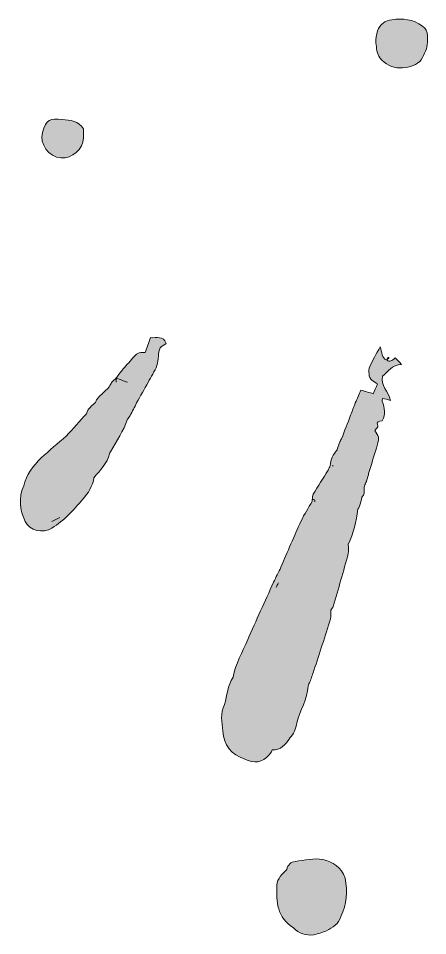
# Model space of a CAD drawing. Header units: inches. Extents: x 75 to 1005, y -1010 to -69.
# Drawn here: x 424.3 to 528.9, y -1009.5 to -775 of the extents above; entities that cross this region are included whole.
import ezdxf

# ---------------------------------------------------------------- set-up
doc = ezdxf.new("R2010")
doc.units = ezdxf.units.IN
doc.header["$MEASUREMENT"] = 0
doc.layers.add('Layer 1', color=7, linetype='Continuous')

# ---------------------------------------------------------------- blocks, each defined once
blk = doc.blocks.new('block 2')
at = {"layer": 'Layer 1', "true_color": 0xffffff}
h = blk.add_hatch(color=7, dxfattribs=at)
h.dxf.hatch_style = 2
edge = h.paths.add_edge_path()
edge.add_spline(control_points=[(527.51, -777.01), (525.18, -775.13), (522.42, -774.98), (519.67, -775.33), (518.03, -775.53), (516.61, -776.52), (516.05, -778.19), (515.71, -779.16), (515.54, -780.27), (515.64, -781.28), (515.77, -782.58), (515.9, -784.11), (516.63, -785.08), (519.28, -788.53), (524.18, -788.2), (526.82, -786.01), (527.41, -785.52), (527.67, -784.6), (528.08, -783.88), (528.85, -782.48), (528.83, -780.94), (528.8, -779.42), (528.79, -778.41), (528.44, -777.55), (527.51, -777.01)], knot_values=[0, 0, 0, 0, 1, 1, 1, 2, 2, 2, 3, 3, 3, 4, 4, 4, 5, 5, 5, 6, 6, 6, 7, 7, 7, 8, 8, 8, 8], degree=3, periodic=1)
h = blk.add_hatch(color=7, dxfattribs=at)
h.dxf.hatch_style = 2
edge = h.paths.add_edge_path()
edge.add_spline(control_points=[(430.43, -804.13), (429.61, -807.06), (432.09, -810.48), (435.13, -810.67), (438.06, -810.86), (440.78, -808.46), (440.92, -805.56), (440.95, -804.81), (440.92, -804.06), (440.92, -803.21), (439.73, -801.15), (437.47, -801.05), (435.43, -800.82), (432.48, -800.48), (431.36, -800.81), (430.43, -804.13)], knot_values=[0, 0, 0, 0, 1, 1, 1, 2, 2, 2, 3, 3, 3, 4, 4, 4, 5, 5, 5, 5], degree=3, periodic=1)
h = blk.add_hatch(color=7, dxfattribs=at)
h.dxf.hatch_style = 2
edge = h.paths.add_edge_path()
edge.add_spline(control_points=[(458.07, -856.62), (457.59, -857.96), (457.15, -859.21), (456.7, -860.45), (455.6, -860.29), (454.65, -860.44), (453.88, -861.4), (452.99, -862.52), (451.98, -863.55), (451.02, -864.62), (450.44, -865.38), (449.87, -866.15), (449.29, -866.92), (450.24, -867.3), (451.18, -867.67), (452.13, -868.04), (451.18, -867.67), (450.24, -867.3), (449.29, -866.92), (449.29, -866.92), (449.29, -866.92), (449.29, -866.92), (449.28, -867.29), (449.27, -867.67), (449.26, -868.04), (449.27, -867.67), (449.28, -867.29), (449.29, -866.92), (448.9, -867.3), (448.5, -867.68), (448.11, -868.05), (447.89, -868.42), (447.67, -868.8), (447.45, -869.17), (446.42, -870.6), (444.63, -871.39), (443.99, -873.16), (442.99, -873.95), (442.07, -874.8), (441.65, -876.06), (439.94, -877.97), (438.24, -879.88), (436.53, -881.79), (434.38, -883.65), (432.17, -885.43), (430.11, -887.38), (428.02, -889.35), (426.36, -891.65), (425.63, -894.51), (424.27, -897.6), (424.65, -900.67), (426.01, -903.58), (427.15, -906.01), (430.54, -906.72), (432.85, -905.3), (435.99, -903.38), (438.42, -900.67), (440.75, -897.93), (442.07, -896.39), (443.3, -894.59), (443.6, -892.42), (445.16, -890.53), (446.99, -888.81), (447.57, -886.28), (447.61, -886.1), (447.74, -885.95), (447.83, -885.78), (449.3, -883.02), (451.16, -880.48), (452.2, -877.5), (452.32, -877.16), (452.65, -876.9), (452.83, -876.56), (453.4, -875.48), (453.94, -874.38), (454.49, -873.29), (455.48, -871.55), (456.46, -869.81), (457.44, -868.06), (457.83, -867.35), (458.21, -866.63), (458.6, -865.92), (459.53, -864.55), (459.98, -863.03), (460.08, -861.38), (460.12, -860.65), (460.18, -859.83), (460.54, -859.26), (460.88, -858.72), (461.64, -858.44), (462.08, -858.14), (461.28, -856.01), (459.63, -856.76), (458.07, -856.62)], knot_values=[0, 0, 0, 0, 1, 1, 1, 2, 2, 2, 3, 3, 3, 4, 4, 4, 5, 5, 5, 6, 6, 6, 7, 7, 7, 8, 8, 8, 9, 9, 9, 10, 10, 10, 11, 11, 11, 12, 12, 12, 13, 13, 13, 14, 14, 14, 15, 15, 15, 16, 16, 16, 17, 17, 17, 18, 18, 18, 19, 19, 19, 20, 20, 20, 21, 21, 21, 22, 22, 22, 23, 23, 23, 24, 24, 24, 25, 25, 25, 26, 26, 26, 27, 27, 27, 28, 28, 28, 29, 29, 29, 30, 30, 30, 31, 31, 31, 31], degree=3, periodic=1)
edge = h.paths.add_edge_path()
edge.add_spline(control_points=[(432.85, -903.58), (433.52, -903.26), (434.19, -902.92), (434.86, -902.6), (434.86, -902.6), (434.86, -902.6), (434.86, -902.6), (434.19, -902.92), (433.52, -903.26), (432.85, -903.58)], knot_values=[0, 0, 0, 0, 1, 1, 1, 2, 2, 2, 3, 3, 3, 3], degree=3, periodic=1)
h = blk.add_hatch(color=7, dxfattribs=at)
h.dxf.hatch_style = 2
edge = h.paths.add_edge_path()
edge.add_spline(control_points=[(522.21, -863.49), (521.4, -862.65), (520.97, -862.2), (520.54, -861.75), (519.76, -862.49), (519.19, -863.03), (518.4, -862.31), (518.4, -862.3), (518.4, -862.3), (518.4, -862.3), (518.4, -862.3), (518.4, -862.3), (518.39, -862.3), (518.39, -862.3), (518.4, -862.31), (518.4, -862.31), (517.01, -861.81), (517.23, -860.37), (516.73, -858.99), (515.7, -860.86), (514.8, -862.38), (514.05, -863.97), (513.79, -864.53), (513.87, -865.27), (513.88, -865.92), (513.91, -867.34), (515.12, -867.88), (516.06, -868.46), (515.63, -869.41), (515.29, -870.18), (514.94, -870.95), (513.98, -870.67), (513.02, -870.39), (511.81, -870.04), (511.35, -871.07), (510.86, -872.19), (510.36, -873.31), (509.96, -874.36), (509.57, -875.42), (509.17, -876.47), (508.4, -878.46), (507.63, -880.46), (506.86, -882.45), (506.86, -882.45), (506.86, -882.46), (506.86, -882.46), (506.66, -882.83), (506.46, -883.2), (506.26, -883.58), (506.08, -884.16), (505.89, -884.75), (505.71, -885.34), (504.68, -886.48), (504.05, -887.79), (503.97, -889.34), (503.79, -889.74), (503.61, -890.14), (503.42, -890.53), (502.15, -892.56), (500.86, -894.57), (499.63, -896.62), (499.41, -897), (499.46, -897.54), (499.38, -898.01), (499.58, -898.02), (499.78, -898.03), (499.98, -898.05), (500, -898.24), (500.02, -898.43), (500.04, -898.62), (500.02, -898.43), (500, -898.24), (499.98, -898.05), (499.78, -898.03), (499.58, -898.02), (499.38, -898.01), (499.33, -898.18), (499.32, -898.34), (499.34, -898.51), (498.4, -900.16), (497.32, -901.74), (496.53, -903.45), (494.73, -907.36), (493.08, -911.34), (491.35, -915.28), (490.77, -916.59), (490.08, -917.86), (489.49, -919.17), (487.27, -924.05), (485.01, -928.91), (482.89, -933.83), (481.53, -936.99), (479.73, -939.99), (479.17, -943.46), (477.68, -945.54), (477.64, -948.1), (476.94, -950.44), (475.79, -952.62), (476.32, -954.94), (476.5, -957.2), (476.77, -960.8), (478.67, -963.25), (482.16, -964.36), (482.44, -964.45), (482.69, -964.59), (482.96, -964.69), (485.31, -965.63), (487.4, -964.87), (488.99, -962.49), (489.04, -962.34), (489.08, -962.19), (489.12, -962.04), (491.3, -962.05), (492.58, -960.73), (493.6, -959.03), (493.6, -959.04), (493.6, -959.04), (493.59, -959.05), (494.68, -957.94), (495.24, -956.59), (495.39, -955.06), (496.27, -951.91), (498.09, -949.05), (498.33, -945.69), (498.36, -945.33), (498.61, -944.99), (498.76, -944.64), (499.1, -943.67), (499.47, -942.71), (499.79, -941.73), (501.22, -937.32), (502.67, -932.92), (504.05, -928.49), (504.26, -927.81), (504.09, -927.02), (504.11, -926.27), (504.32, -925.96), (504.65, -925.69), (504.75, -925.34), (506.05, -920.83), (507.35, -916.33), (508.57, -911.8), (508.76, -911.09), (508.59, -910.28), (508.58, -909.52), (509.84, -906.63), (510.68, -903.62), (510.98, -900.47), (511.15, -900.23), (511.31, -899.99), (511.48, -899.74), (511.67, -898.98), (511.87, -898.21), (512.06, -897.44), (512.06, -897.44), (512.06, -897.44), (512.06, -897.44), (512.73, -896.78), (512.72, -895.96), (512.62, -895.12), (512.64, -894.94), (512.67, -894.76), (512.7, -894.58), (512.86, -894.18), (513.03, -893.79), (513.19, -893.39), (513.19, -893.39), (513.19, -893.39), (513.19, -893.39), (513.37, -892.81), (513.56, -892.23), (513.75, -891.65), (513.77, -891.47), (513.79, -891.3), (513.82, -891.12), (514.47, -889.04), (515.14, -886.96), (515.75, -884.86), (516.02, -883.95), (516.33, -883), (516.28, -882.08), (516.24, -881.46), (515.61, -880.86), (515.37, -880.46), (515.73, -879.88), (516.21, -879.42), (516.12, -879.2), (515.6, -877.95), (516.48, -877.98), (517.23, -877.85), (518.21, -876.21), (517.89, -874.58), (517.23, -872.94), (517.15, -872.73), (517.32, -872.43), (517.39, -872.11), (518.01, -872.29), (518.55, -872.46), (519.39, -872.71), (518.89, -870.32), (516.63, -868.84), (517.35, -866.45), (518.78, -865.38), (519.61, -863.5), (522.21, -863.49)], knot_values=[0, 0, 0, 0, 1, 1, 1, 2, 2, 2, 3, 3, 3, 4, 4, 4, 5, 5, 5, 6, 6, 6, 7, 7, 7, 8, 8, 8, 9, 9, 9, 10, 10, 10, 11, 11, 11, 12, 12, 12, 13, 13, 13, 14, 14, 14, 15, 15, 15, 16, 16, 16, 17, 17, 17, 18, 18, 18, 19, 19, 19, 20, 20, 20, 21, 21, 21, 22, 22, 22, 23, 23, 23, 24, 24, 24, 25, 25, 25, 26, 26, 26, 27, 27, 27, 28, 28, 28, 29, 29, 29, 30, 30, 30, 31, 31, 31, 32, 32, 32, 33, 33, 33, 34, 34, 34, 35, 35, 35, 36, 36, 36, 37, 37, 37, 38, 38, 38, 39, 39, 39, 40, 40, 40, 41, 41, 41, 42, 42, 42, 43, 43, 43, 44, 44, 44, 45, 45, 45, 46, 46, 46, 47, 47, 47, 48, 48, 48, 49, 49, 49, 50, 50, 50, 51, 51, 51, 52, 52, 52, 53, 53, 53, 54, 54, 54, 55, 55, 55, 56, 56, 56, 57, 57, 57, 58, 58, 58, 59, 59, 59, 60, 60, 60, 61, 61, 61, 62, 62, 62, 63, 63, 63, 64, 64, 64, 65, 65, 65, 66, 66, 66, 67, 67, 67, 68, 68, 68, 68], degree=3, periodic=1)
edge = h.paths.add_edge_path()
edge.add_spline(control_points=[(490.73, -919.31), (490.54, -919.7), (490.35, -920.09), (490.16, -920.47), (490.35, -920.09), (490.54, -919.7), (490.73, -919.31), (490.73, -919.31), (490.73, -919.31), (490.73, -919.31)], knot_values=[0, 0, 0, 0, 1, 1, 1, 2, 2, 2, 3, 3, 3, 3], degree=3, periodic=1)
edge = h.paths.add_edge_path()
edge.add_spline(control_points=[(504.51, -889.31), (504.51, -889.31), (504.51, -889.31), (504.51, -889.31), (504.51, -889.31), (504.71, -889.51), (504.71, -889.51), (504.71, -889.51), (504.51, -889.31), (504.51, -889.31)], knot_values=[0, 0, 0, 0, 1, 1, 1, 2, 2, 2, 3, 3, 3, 3], degree=3, periodic=1)
h = blk.add_hatch(color=7, dxfattribs=at)
h.dxf.hatch_style = 2
edge = h.paths.add_edge_path()
edge.add_spline(control_points=[(518.96, -861.72), (518.83, -861.74), (518.64, -861.71), (518.59, -861.79), (518.49, -861.93), (518.46, -862.13), (518.4, -862.3), (518.55, -862.19), (518.7, -862.09), (518.84, -861.97), (518.9, -861.91), (518.92, -861.81), (518.96, -861.72)], knot_values=[0, 0, 0, 0, 1, 1, 1, 2, 2, 2, 3, 3, 3, 4, 4, 4, 4], degree=3, periodic=1)
h = blk.add_hatch(color=7, dxfattribs=at)
h.dxf.hatch_style = 2
edge = h.paths.add_edge_path()
edge.add_spline(control_points=[(502.1, -990.06), (499.88, -989.58), (497.38, -990.24), (495.02, -990.53), (493.91, -990.66), (493.13, -991.41), (492.84, -992.56), (491.76, -993.77), (490.41, -994.86), (490.33, -996.62), (490.13, -1000.83), (490.36, -1004.92), (494.53, -1007.46), (495.93, -1009.06), (497.75, -1009.51), (499.79, -1009.32), (500.86, -1008.97), (502, -1008.75), (502.98, -1008.24), (504.56, -1007.42), (506.18, -1006.56), (506.68, -1004.61), (508.21, -1001.47), (508.51, -998.2), (507.75, -994.81), (506.88, -992.03), (504.53, -990.58), (502.1, -990.06)], knot_values=[0, 0, 0, 0, 1, 1, 1, 2, 2, 2, 3, 3, 3, 4, 4, 4, 5, 5, 5, 6, 6, 6, 7, 7, 7, 8, 8, 8, 9, 9, 9, 9], degree=3, periodic=1)
at = {"layer": 'Layer 1', "lineweight": 0}
for points, knots in [([(527.51, -777.01), (525.18, -775.13), (522.42, -774.98), (519.67, -775.33), (518.03, -775.53), (516.61, -776.52), (516.05, -778.19), (515.71, -779.16), (515.54, -780.27), (515.64, -781.28), (515.77, -782.58), (515.9, -784.11), (516.63, -785.08), (519.28, -788.53), (524.18, -788.2), (526.82, -786.01), (527.41, -785.52), (527.67, -784.6), (528.08, -783.88), (528.85, -782.48), (528.83, -780.94), (528.8, -779.42), (528.79, -778.41), (528.44, -777.55), (527.51, -777.01)], [0, 0, 0, 0, 1, 1, 1, 2, 2, 2, 3, 3, 3, 4, 4, 4, 5, 5, 5, 6, 6, 6, 7, 7, 7, 8, 8, 8, 8]), ([(430.43, -804.13), (429.61, -807.06), (432.09, -810.48), (435.13, -810.67), (438.06, -810.86), (440.78, -808.46), (440.92, -805.56), (440.95, -804.81), (440.92, -804.06), (440.92, -803.21), (439.73, -801.15), (437.47, -801.05), (435.43, -800.82), (432.48, -800.48), (431.36, -800.81), (430.43, -804.13)], [0, 0, 0, 0, 1, 1, 1, 2, 2, 2, 3, 3, 3, 4, 4, 4, 5, 5, 5, 5]), ([(458.07, -856.62), (457.59, -857.96), (457.15, -859.21), (456.7, -860.45), (455.6, -860.29), (454.65, -860.44), (453.88, -861.4), (452.99, -862.52), (451.98, -863.55), (451.02, -864.62), (450.44, -865.38), (449.87, -866.15), (449.29, -866.92), (450.24, -867.3), (451.18, -867.67), (452.13, -868.04), (451.18, -867.67), (450.24, -867.3), (449.29, -866.92), (449.29, -866.92), (449.29, -866.92), (449.29, -866.92), (449.28, -867.29), (449.27, -867.67), (449.26, -868.04), (449.27, -867.67), (449.28, -867.29), (449.29, -866.92), (448.9, -867.3), (448.5, -867.68), (448.11, -868.05), (447.89, -868.42), (447.67, -868.8), (447.45, -869.17), (446.42, -870.6), (444.63, -871.39), (443.99, -873.16), (442.99, -873.95), (442.07, -874.8), (441.65, -876.06), (439.94, -877.97), (438.24, -879.88), (436.53, -881.79), (434.38, -883.65), (432.17, -885.43), (430.11, -887.38), (428.02, -889.35), (426.36, -891.65), (425.63, -894.51), (424.27, -897.6), (424.65, -900.67), (426.01, -903.58), (427.15, -906.01), (430.54, -906.72), (432.85, -905.3), (435.99, -903.38), (438.42, -900.67), (440.75, -897.93), (442.07, -896.39), (443.3, -894.59), (443.6, -892.42), (445.16, -890.53), (446.99, -888.81), (447.57, -886.28), (447.61, -886.1), (447.74, -885.95), (447.83, -885.78), (449.3, -883.02), (451.16, -880.48), (452.2, -877.5), (452.32, -877.16), (452.65, -876.9), (452.83, -876.56), (453.4, -875.48), (453.94, -874.38), (454.49, -873.29), (455.48, -871.55), (456.46, -869.81), (457.44, -868.06), (457.83, -867.35), (458.21, -866.63), (458.6, -865.92), (459.53, -864.55), (459.98, -863.03), (460.08, -861.38), (460.12, -860.65), (460.18, -859.83), (460.54, -859.26), (460.88, -858.72), (461.64, -858.44), (462.08, -858.14), (461.28, -856.01), (459.63, -856.76), (458.07, -856.62)], [0, 0, 0, 0, 1, 1, 1, 2, 2, 2, 3, 3, 3, 4, 4, 4, 5, 5, 5, 6, 6, 6, 7, 7, 7, 8, 8, 8, 9, 9, 9, 10, 10, 10, 11, 11, 11, 12, 12, 12, 13, 13, 13, 14, 14, 14, 15, 15, 15, 16, 16, 16, 17, 17, 17, 18, 18, 18, 19, 19, 19, 20, 20, 20, 21, 21, 21, 22, 22, 22, 23, 23, 23, 24, 24, 24, 25, 25, 25, 26, 26, 26, 27, 27, 27, 28, 28, 28, 29, 29, 29, 30, 30, 30, 31, 31, 31, 31]), ([(522.21, -863.49), (521.4, -862.65), (520.97, -862.2), (520.54, -861.75), (519.76, -862.49), (519.19, -863.03), (518.4, -862.31), (518.4, -862.3), (518.4, -862.3), (518.4, -862.3), (518.4, -862.3), (518.4, -862.3), (518.39, -862.3), (518.39, -862.3), (518.4, -862.31), (518.4, -862.31), (517.01, -861.81), (517.23, -860.37), (516.73, -858.99), (515.7, -860.86), (514.8, -862.38), (514.05, -863.97), (513.79, -864.53), (513.87, -865.27), (513.88, -865.92), (513.91, -867.34), (515.12, -867.88), (516.06, -868.46), (515.63, -869.41), (515.29, -870.18), (514.94, -870.95), (513.98, -870.67), (513.02, -870.39), (511.81, -870.04), (511.35, -871.07), (510.86, -872.19), (510.36, -873.31), (509.96, -874.36), (509.57, -875.42), (509.17, -876.47), (508.4, -878.46), (507.63, -880.46), (506.86, -882.45), (506.86, -882.45), (506.86, -882.46), (506.86, -882.46), (506.66, -882.83), (506.46, -883.2), (506.26, -883.58), (506.08, -884.16), (505.89, -884.75), (505.71, -885.34), (504.68, -886.48), (504.05, -887.79), (503.97, -889.34), (503.79, -889.74), (503.61, -890.14), (503.42, -890.53), (502.15, -892.56), (500.86, -894.57), (499.63, -896.62), (499.41, -897), (499.46, -897.54), (499.38, -898.01), (499.58, -898.02), (499.78, -898.03), (499.98, -898.05), (500, -898.24), (500.02, -898.43), (500.04, -898.62), (500.02, -898.43), (500, -898.24), (499.98, -898.05), (499.78, -898.03), (499.58, -898.02), (499.38, -898.01), (499.33, -898.18), (499.32, -898.34), (499.34, -898.51), (498.4, -900.16), (497.32, -901.74), (496.53, -903.45), (494.73, -907.36), (493.08, -911.34), (491.35, -915.28), (490.77, -916.59), (490.08, -917.86), (489.49, -919.17), (487.27, -924.05), (485.01, -928.91), (482.89, -933.83), (481.53, -936.99), (479.73, -939.99), (479.17, -943.46), (477.68, -945.54), (477.64, -948.1), (476.94, -950.44), (475.79, -952.62), (476.32, -954.94), (476.5, -957.2), (476.77, -960.8), (478.67, -963.25), (482.16, -964.36), (482.44, -964.45), (482.69, -964.59), (482.96, -964.69), (485.31, -965.63), (487.4, -964.87), (488.99, -962.49), (489.04, -962.34), (489.08, -962.19), (489.12, -962.04), (491.3, -962.05), (492.58, -960.73), (493.6, -959.03), (493.6, -959.04), (493.6, -959.04), (493.59, -959.05), (494.68, -957.94), (495.24, -956.59), (495.39, -955.06), (496.27, -951.91), (498.09, -949.05), (498.33, -945.69), (498.36, -945.33), (498.61, -944.99), (498.76, -944.64), (499.1, -943.67), (499.47, -942.71), (499.79, -941.73), (501.22, -937.32), (502.67, -932.92), (504.05, -928.49), (504.26, -927.81), (504.09, -927.02), (504.11, -926.27), (504.32, -925.96), (504.65, -925.69), (504.75, -925.34), (506.05, -920.83), (507.35, -916.33), (508.57, -911.8), (508.76, -911.09), (508.59, -910.28), (508.58, -909.52), (509.84, -906.63), (510.68, -903.62), (510.98, -900.47), (511.15, -900.23), (511.31, -899.99), (511.48, -899.74), (511.67, -898.98), (511.87, -898.21), (512.06, -897.44), (512.06, -897.44), (512.06, -897.44), (512.06, -897.44), (512.73, -896.78), (512.72, -895.96), (512.62, -895.12), (512.64, -894.94), (512.67, -894.76), (512.7, -894.58), (512.86, -894.18), (513.03, -893.79), (513.19, -893.39), (513.19, -893.39), (513.19, -893.39), (513.19, -893.39), (513.37, -892.81), (513.56, -892.23), (513.75, -891.65), (513.77, -891.47), (513.79, -891.3), (513.82, -891.12), (514.47, -889.04), (515.14, -886.96), (515.75, -884.86), (516.02, -883.95), (516.33, -883), (516.28, -882.08), (516.24, -881.46), (515.61, -880.86), (515.37, -880.46), (515.73, -879.88), (516.21, -879.42), (516.12, -879.2), (515.6, -877.95), (516.48, -877.98), (517.23, -877.85), (518.21, -876.21), (517.89, -874.58), (517.23, -872.94), (517.15, -872.73), (517.32, -872.43), (517.39, -872.11), (518.01, -872.29), (518.55, -872.46), (519.39, -872.71), (518.89, -870.32), (516.63, -868.84), (517.35, -866.45), (518.78, -865.38), (519.61, -863.5), (522.21, -863.49)], [0, 0, 0, 0, 1, 1, 1, 2, 2, 2, 3, 3, 3, 4, 4, 4, 5, 5, 5, 6, 6, 6, 7, 7, 7, 8, 8, 8, 9, 9, 9, 10, 10, 10, 11, 11, 11, 12, 12, 12, 13, 13, 13, 14, 14, 14, 15, 15, 15, 16, 16, 16, 17, 17, 17, 18, 18, 18, 19, 19, 19, 20, 20, 20, 21, 21, 21, 22, 22, 22, 23, 23, 23, 24, 24, 24, 25, 25, 25, 26, 26, 26, 27, 27, 27, 28, 28, 28, 29, 29, 29, 30, 30, 30, 31, 31, 31, 32, 32, 32, 33, 33, 33, 34, 34, 34, 35, 35, 35, 36, 36, 36, 37, 37, 37, 38, 38, 38, 39, 39, 39, 40, 40, 40, 41, 41, 41, 42, 42, 42, 43, 43, 43, 44, 44, 44, 45, 45, 45, 46, 46, 46, 47, 47, 47, 48, 48, 48, 49, 49, 49, 50, 50, 50, 51, 51, 51, 52, 52, 52, 53, 53, 53, 54, 54, 54, 55, 55, 55, 56, 56, 56, 57, 57, 57, 58, 58, 58, 59, 59, 59, 60, 60, 60, 61, 61, 61, 62, 62, 62, 63, 63, 63, 64, 64, 64, 65, 65, 65, 66, 66, 66, 67, 67, 67, 68, 68, 68, 68]), ([(518.96, -861.72), (518.83, -861.74), (518.64, -861.71), (518.59, -861.79), (518.49, -861.93), (518.46, -862.13), (518.4, -862.3), (518.55, -862.19), (518.7, -862.09), (518.84, -861.97), (518.9, -861.91), (518.92, -861.81), (518.96, -861.72)], [0, 0, 0, 0, 1, 1, 1, 2, 2, 2, 3, 3, 3, 4, 4, 4, 4]), ([(504.51, -889.31), (504.51, -889.31), (504.51, -889.31), (504.51, -889.31), (504.51, -889.31), (504.71, -889.51), (504.71, -889.51), (504.71, -889.51), (504.51, -889.31), (504.51, -889.31)], [0, 0, 0, 0, 1, 1, 1, 2, 2, 2, 3, 3, 3, 3]), ([(432.85, -903.58), (433.52, -903.26), (434.19, -902.92), (434.86, -902.6), (434.86, -902.6), (434.86, -902.6), (434.86, -902.6), (434.19, -902.92), (433.52, -903.26), (432.85, -903.58)], [0, 0, 0, 0, 1, 1, 1, 2, 2, 2, 3, 3, 3, 3]), ([(490.73, -919.31), (490.54, -919.7), (490.35, -920.09), (490.16, -920.47), (490.35, -920.09), (490.54, -919.7), (490.73, -919.31), (490.73, -919.31), (490.73, -919.31), (490.73, -919.31)], [0, 0, 0, 0, 1, 1, 1, 2, 2, 2, 3, 3, 3, 3]), ([(502.1, -990.06), (499.88, -989.58), (497.38, -990.24), (495.02, -990.53), (493.91, -990.66), (493.13, -991.41), (492.84, -992.56), (491.76, -993.77), (490.41, -994.86), (490.33, -996.62), (490.13, -1000.83), (490.36, -1004.92), (494.53, -1007.46), (495.93, -1009.06), (497.75, -1009.51), (499.79, -1009.32), (500.86, -1008.97), (502, -1008.75), (502.98, -1008.24), (504.56, -1007.42), (506.18, -1006.56), (506.68, -1004.61), (508.21, -1001.47), (508.51, -998.2), (507.75, -994.81), (506.88, -992.03), (504.53, -990.58), (502.1, -990.06)], [0, 0, 0, 0, 1, 1, 1, 2, 2, 2, 3, 3, 3, 4, 4, 4, 5, 5, 5, 6, 6, 6, 7, 7, 7, 8, 8, 8, 9, 9, 9, 9])]:
    blk.add_open_spline(points, degree=3, knots=knots, dxfattribs=at)

msp = doc.modelspace()

# ---------------------------------------------------------------- block references
at = {"layer": 'Layer 1'}
msp.add_blockref('block 2', (0, 0), dxfattribs=at)

doc.saveas('drawing.dxf')
